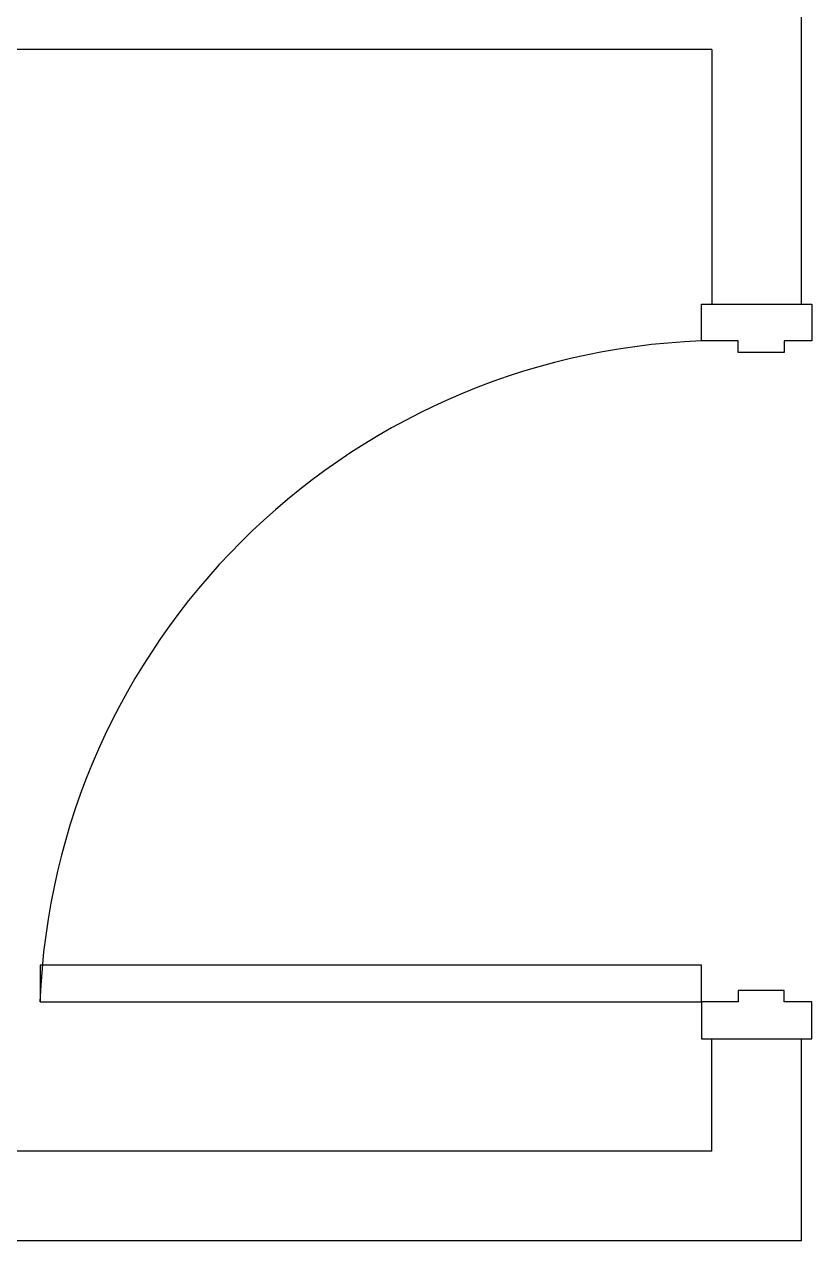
# Model space of a CAD drawing. Header units: inches. Extents: x -233729 to 737493, y -275239 to 196021.
# Drawn here: x 373130 to 374218, y -221366 to -219683 of the extents above; entities that cross this region are included whole.
import ezdxf

# ---------------------------------------------------------------- set-up
doc = ezdxf.new("R2010")
doc.units = ezdxf.units.IN
doc.header["$MEASUREMENT"] = 0
doc.layers.add('_FL_FAC_OFFICES', color=252, linetype='Continuous')
doc.layers.add('_FL_FAC_WALLS', color=252, linetype='Continuous')

# ---------------------------------------------------------------- blocks, each defined once
blk = doc.blocks.new('*U164')
at = {"color": 0}
for points in [[(1266.3, 895.8), (1317.1, 895.8), (1317.1, 946.6), (1164.7, 946.6), (1164.7, 895.8), (1202.8, 895.8), (1202.8, 879.9), (1266.3, 879.9)], [(1317.1, 895.8), (1317.1, 845), (2231.5, 845), (2231.5, 895.8)], [(1266.3, -18.6), (1317.1, -18.6), (1317.1, -69.4), (1164.7, -69.4), (1164.7, -18.6), (1202.8, -18.6), (1202.8, -2.7), (1266.3, -2.7)]]:
    blk.add_lwpolyline(points, close=True, dxfattribs=at)
blk.add_arc((1280.8, 932.2), 951.5, 272.1901, 357.8099, dxfattribs=at)
blk = doc.blocks.new('FL_Building')
at = {"layer": '_FL_FAC_OFFICES', "color": 0}
for p, q in [((2261104.1, -304349.8), (2261104.1, -302501.9)), ((2260980.3, -303997.3), (2259151.5, -303997.3)), ((2260980.3, -303997.3), (2260980.3, -304349.8)), ((2260980.3, -304349.8), (2261104.1, -304349.8)), ((2260980.3, -305365.8), (2261104.1, -305365.8)), ((2260980.3, -305521.3), (2260980.3, -305365.8)), ((2261104.1, -305645.2), (2261104.1, -305365.8)), ((2260980.3, -305521.3), (2259151.5, -305521.3)), ((2261104.1, -305645.2), (2258967.4, -305645.2))]:
    blk.add_line(p, q, dxfattribs=at)
at = {"layer": '_FL_FAC_OFFICES', "color": 0, "rotation": 179.9999999999999}
blk.add_blockref('*U164', (2262283.2, -304419.2), dxfattribs=at)
blk = doc.blocks.new('A$C667968a6')
at = {"layer": '_FL_FAC_WALLS', "linetype": 'Continuous', "lineweight": -3}
blk.add_blockref('FL_Building', (-2249813.7, 156686.2), dxfattribs=at)

msp = doc.modelspace()

# ---------------------------------------------------------------- block references
msp.add_blockref('A$C667968a6', (362913.6874, -72406.61113, -162219.4368))

doc.saveas('drawing.dxf')
